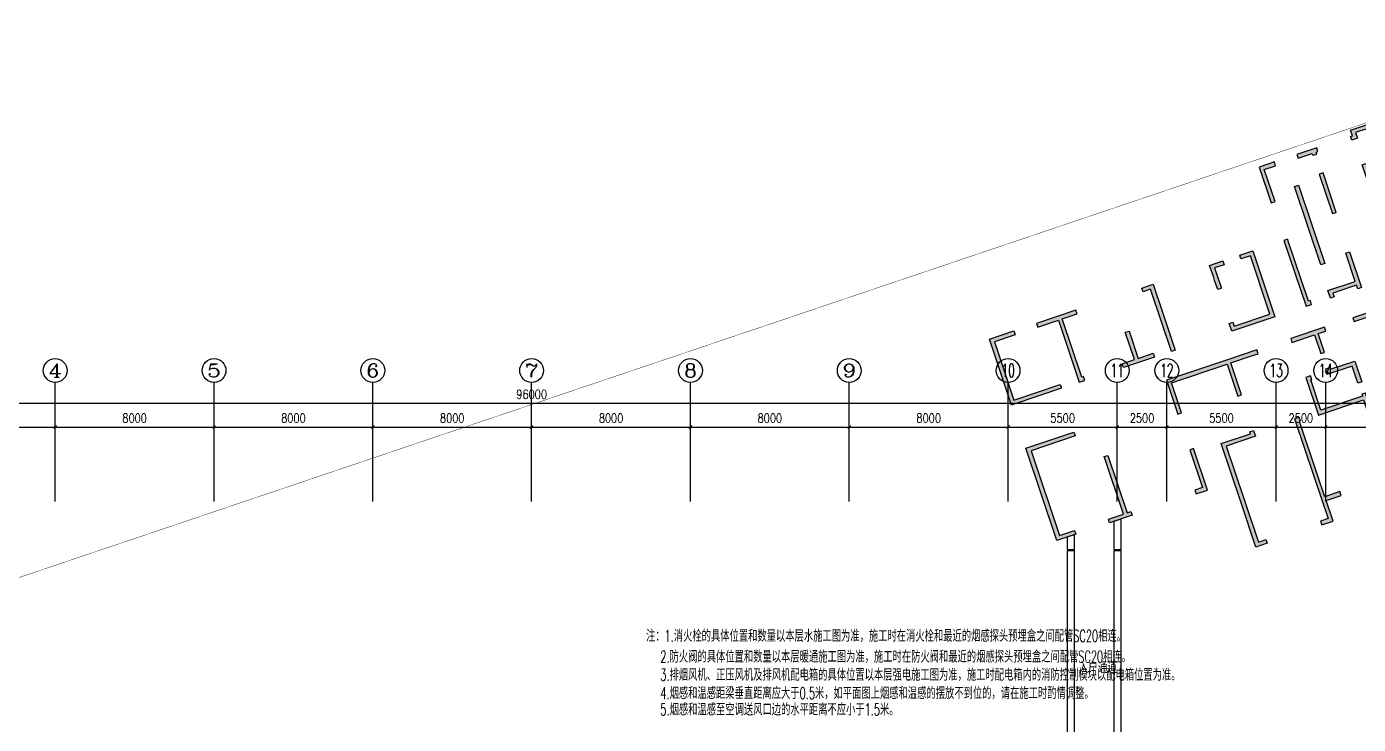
# Model space of a CAD drawing. Extents: x -1348811 to 123514, y -640545 to 749356.
# Drawn here: x -571993 to -504907, y -379673 to -344515 of the extents above; entities that cross this region are included whole.
import ezdxf
from ezdxf.enums import TextEntityAlignment as Align

# ---------------------------------------------------------------- set-up
doc = ezdxf.new("R2010")
doc.units = 0
doc.header["$LTSCALE"] = 10
doc.header["$MEASUREMENT"] = 0
doc.linetypes.add('DASHDOT', pattern=[25.4, 12.7, -6.35, 0, -6.35])
doc.layers.get('0').update_dxf_attribs({"linetype": 'CONTINUOUS'})
doc.layers.get('Defpoints').update_dxf_attribs({"linetype": 'CONTINUOUS'})
for name, color, linetype in [('AXIS', 3, 'CONTINUOUS'), ('AXIS_TEXT', 7, 'CONTINUOUS'), ('jlq', 1, 'CONTINUOUS'), ('Q', 1, 'CONTINUOUS'), ('Q-200填充', 9, 'CONTINUOUS'), ('RD-Text', 4, 'CONTINUOUS'), ('TEXT', 7, 'CONTINUOUS'), ('控制线', 5, 'CONTINUOUS')]:
    doc.layers.add(name, color=color, linetype=linetype)
doc.styles.add('_TCH_AXIS', font='COMPLEX', dxfattribs={"bigfont": 'GBCBIG'})
doc.styles.add('COMPLEX', font='COMPLEX')
doc.styles.add('DIM_FONT', font='SIMPLEX', dxfattribs={"width": 0.8, "bigfont": 'HZTXT'})
doc.styles.add('FS1', font='txt4.shx', dxfattribs={"width": 0.8, "bigfont": 'fstxt.shx'})
doc.styles.add('FS2', font='tjromans.shx', dxfattribs={"width": 0.8, "bigfont": 'tjhztxt.shx'})
doc.dimstyles.new('DIMN150', dxfattribs={"dimscale": 1.5, "dimtxt": 300, "dimasz": 100, "dimexe": 250, "dimexo": 300, "dimgap": 150, "dimtad": 1, "dimdec": 0, "dimzin": 0, "dimdsep": 46, "dimtxsty": 'DIM_FONT', "dimblk": 'ARCHTICK', "dimcen": 0.09, "dimclrt": 7, "dimazin": 2, "dimtfac": 1, "dimtdec": 0, "dimtix": 1, "dimtmove": 2, "dimatfit": 3, "dimfxl": 0, "dimtolj": 1, "dimtzin": 0, "dimarcsym": 0})

# ---------------------------------------------------------------- blocks, each defined once
blk = doc.blocks.new('JG001')
at = {"layer": 'Q-200填充'}
h = blk.add_hatch(color=256, dxfattribs=at)
h.paths.add_polyline_path([(23000, -3300), (22900, -3300), (22900, -3500), (23000, -3500), (25400, -3500), (25400, -3085), (25100, -3085), (25100, -3200), (23300, -3200), (23300, -2450), (23300, -2350), (23300, -200), (23300, -200), (23300, 0), (23000, 0), (23000, 0), (20600, 0), (20600, -200), (23000, -200), (23000, -2350), (20800, -2350), (20800, -1775), (20600, -1775), (20600, -3300), (20600, -3300), (20600, -3500), (20700, -3500), (20800, -3500), (20900, -3500), (20900, -3300), (20800, -3300), (20800, -2550), (23000, -2550)])
h.paths.add_polyline_path([(25950, -4800), (29300, -4800), (29300, -6600), (29000, -6600), (29000, -5100), (26050, -5100), (26050, -6700), (25850, -6700), (25850, -5100), (24800, -5100), (24400, -5100), (24400, -4800)])
h.paths.add_polyline_path([(34450, -5750), (34450, -6050), (36700, -6050), (36700, -10400), (36000, -10400), (36000, -10700), (37000, -10700), (37000, -5750)])
h.paths.add_polyline_path([(35700, 0), (35700, -300), (36700, -300), (36700, -1650), (36700, -3200), (34350, -3200), (34350, -3500), (36700, -3500), (37000, -3500), (37000, -1650), (37000, 0)])
h.paths.add_polyline_path([(34500, 0), (34500, -300), (33450, -300), (33450, -3500), (33150, -3500), (33100, -3500), (33100, -3200), (33150, -3200), (33150, -3200), (33150, -300), (32400, -300), (32400, 0)])
h.paths.add_polyline_path([(33450, -7450), (33150, -7450), (33150, -10400), (33000, -10400), (33000, -10700), (34200, -10700), (34200, -10400), (33450, -10400)])
h.paths.add_polyline_path([(30500, -1850), (30200, -1850), (30200, -3200), (29400, -3200), (29400, -3500), (31050, -3500), (31050, -3200), (30500, -3200)])
h.paths.add_polyline_path([(29200, 0), (28300, 0), (28300, -600), (28300, -800), (28300, -3500), (28600, -3500), (28600, -300), (29200, -300)])
h.paths.add_polyline_path([(25400, -700), (25400, 0), (24500, 0), (24500, -300), (25100, -300), (25100, -1285), (25400, -1285), (25400, -800)], flags=17)
h.paths.add_polyline_path([(29300, -10400), (29900, -10400), (29900, -10700), (29000, -10700), (29000, -8500), (29300, -8500)])
h.paths.add_polyline_path([(17650, 3900), (17650, 3700), (18400, 3700), (18400, 3600), (18600, 3600), (18600, 3700), (18700, 3700), (18700, 3900), (18600, 3900)])
h.paths.add_polyline_path([(20800, 4000), (20800, 3700), (20600, 3700), (20500, 3700), (20500, 3900), (20600, 3900), (20600, 4000), (20600, 4000), (20600, 4200), (23200, 4200), (23200, 2250), (23200, 2150), (23200, 1100), (23000, 1100), (23000, 2150), (20800, 2150), (20800, 1625), (20600, 1625), (20600, 2350), (21750, 2350), (21950, 2350), (21950, 2350), (23000, 2350), (23000, 4000), (21950, 4000)])
h.paths.add_polyline_path([(21200, -5000), (20800, -5000), (20800, -4800), (22600, -4800), (22600, -5000), (21400, -5000), (21400, -6000), (21200, -6000)])
h.paths.add_polyline_path([(11050, -4800), (7800, -4800), (7800, -6600), (8000, -6600), (8000, -5000), (10950, -5000), (10950, -6700), (11150, -6700), (11150, -5000), (12200, -5000), (12600, -5000), (12600, -4800)])
h.paths.add_polyline_path([(9600, -11800), (9600, -14000), (10000, -14000), (10000, -14200), (9400, -14200), (9400, -11800), (9400, -8700), (10950, -8700), (10950, -8600), (11150, -8600), (11150, -8900), (9600, -8900)])
h.paths.add_polyline_path([(13300, -14000), (12900, -14000), (12900, -14200), (13500, -14200), (13500, -13100), (14300, -13100), (14300, -12900), (13500, -12900), (13500, -11800), (13500, -8900), (13550, -8900), (13550, -8700), (13300, -8700), (13300, -11800)])
h.paths.add_polyline_path([(16900, -12900), (16100, -12900), (16100, -13100), (17100, -13100), (17100, -9900), (17100, -8600), (16900, -8600), (16900, -8700), (14700, -8700), (14700, -7100), (14750, -7100), (14750, -6900), (14500, -6900), (14500, -8900), (16900, -8900), (16900, -9900)])
h.paths.add_polyline_path([(27400, -11800), (27400, -14000), (27000, -14000), (27000, -14200), (27600, -14200), (27600, -11800), (27600, -8700), (26050, -8700), (26050, -8600), (25850, -8600), (25850, -8900), (27400, -8900)])
h.paths.add_polyline_path([(2550, -5800), (2550, -6000), (200, -6000), (200, -10500), (1000, -10500), (1000, -10700), (0, -10700), (0, -5800)])
h.paths.add_polyline_path([(17150, -3300), (17150, -3500), (16950, -3500), (16950, -3100), (18400, -3100), (18400, -1600), (18600, -1600), (18600, -3500), (18400, -3500), (18400, -3300)])
h.paths.add_polyline_path([(17025, 2400), (17225, 2400), (17225, -1760), (17025, -1760)])
h.paths.add_polyline_path([(2500, 0), (2500, -200), (3600, -200), (3600, -3500), (3900, -3500), (3900, -3300), (3800, -3300), (3800, -200), (4600, -200), (4600, 0)])
h.paths.add_polyline_path([(3600, -7450), (3800, -7450), (3800, -10500), (4000, -10500), (4000, -10700), (2800, -10700), (2800, -10500), (3600, -10500)])
h.paths.add_polyline_path([(6600, -1850), (6800, -1850), (6800, -3300), (7600, -3300), (7600, -3500), (5950, -3500), (5950, -3300), (6600, -3300)])
h.paths.add_polyline_path([(8100, 0), (8700, 0), (8700, -600), (8700, -800), (8700, -3500), (8500, -3500), (8500, -200), (8100, -200)])
h.paths.add_polyline_path([(11700, -600), (11700, -600), (11700, 0), (12400, 0), (12400, -200), (11900, -200), (11900, -1285), (11700, -1285), (11700, -800)], flags=17)
h.paths.add_polyline_path([(13300, 0), (14000, 0), (14000, -3500), (11700, -3500), (11700, -3085), (11900, -3085), (11900, -3300), (13800, -3300), (13800, -200), (13300, -200)])
h.paths.add_polyline_path([(7800, -10500), (7400, -10500), (7400, -10700), (8000, -10700), (8000, -8500), (7800, -8500)])
h.paths.add_polyline_path([(15800, -5000), (16200, -5000), (16200, -4800), (14400, -4800), (14400, -5000), (15600, -5000), (15600, -6000), (15800, -6000)])
h.paths.add_polyline_path([(15600, -6800), (15800, -6800), (15800, -6900), (17100, -6900), (17100, -8000), (16900, -8000), (16900, -7100), (15550, -7100), (15550, -6900), (15600, -6900)])
h.paths.add_polyline_path([(23700, -14000), (24100, -14000), (24100, -14200), (23500, -14200), (23500, -13100), (22700, -13100), (22700, -12900), (23500, -12900), (23500, -11800), (23500, -8900), (23450, -8900), (23450, -8700), (23700, -8700), (23700, -11800)])
h.paths.add_polyline_path([(20100, -12900), (20900, -12900), (20900, -13100), (19900, -13100), (19900, -9900), (19900, -8600), (20100, -8600), (20100, -8700), (22300, -8700), (22300, -7100), (22250, -7100), (22250, -6900), (22500, -6900), (22500, -8900), (20100, -8900), (20100, -9900)])
h.paths.add_polyline_path([(21400, -6800), (21200, -6800), (21200, -6900), (19900, -6900), (19900, -8000), (20100, -8000), (20100, -7100), (21450, -7100), (21450, -6900), (21400, -6900)])
h.paths.add_polyline_path([(18400, -7100), (18600, -7100), (18600, -5000), (19300, -5000), (19300, -4800), (17700, -4800), (17700, -5000), (18400, -5000)])
h.paths.add_polyline_path([(16450, 3900), (15650, 3900), (15650, 2000), (15850, 2000), (15850, 3700), (16450, 3700)])
h.paths.add_polyline_path([(15950, -3300), (15850, -3300), (15850, -102), (15850, 0), (15650, 0), (15650, -3500), (15950, -3500)])
h.paths.add_polyline_path([(18600, 500), (18600, 2600), (18400, 2600), (18400, 500)])
h.paths.add_polyline_path([(1300, 0), (1300, -200), (200, -200), (200, -1650), (200, -3300), (2650, -3300), (2650, -3500), (200, -3500), (0, -3500), (0, -1650), (0, 0)])
at = {"layer": 'Q'}
for points in [[(20800, 4000), (20800, 3700), (20600, 3700), (20500, 3700), (20500, 3900), (20600, 3900), (20600, 4000), (20600, 4000), (20600, 4200), (23200, 4200), (23200, 2250), (23200, 2150), (23200, 1100), (23000, 1100), (23000, 2150), (20800, 2150), (20800, 1625), (20600, 1625), (20600, 2350), (21750, 2350), (21750, 2350), (21950, 2350), (21950, 2350), (23000, 2350), (23000, 4000), (21950, 4000), (21950, 4000), (20800, 4000)], [(16450, 3900), (15650, 3900), (15650, 2000), (15850, 2000), (15850, 3700), (16450, 3700), (16450, 3900)], [(15850, 3700), (15850, 3700)], [(15850, 3700), (15850, 3700)], [(18600, 500), (18600, 500), (18600, 2600), (18400, 2600), (18400, 500), (18600, 500), (18600, 500)], [(1300, 0), (1300, -200), (200, -200), (200, -1650), (200, -3300), (2650, -3300), (2650, -3500), (200, -3500), (200, -3500), (0, -3500), (0, -1650), (0, 0), (1300, 0)], [(15950, -3300), (15850, -3300), (15850, -102), (15850, 0), (15650, 0), (15650, -3500), (15950, -3500), (15950, -3300)], [(23000, -3300), (22900, -3300), (22900, -3500), (23000, -3500), (25400, -3500), (25400, -3085), (25100, -3085), (25100, -3200), (23300, -3200), (23300, -2450), (23300, -2350), (23300, -200), (23300, -200), (23300, -200), (23300, 0), (23000, 0), (23000, 0), (20600, 0), (20600, -200), (23000, -200), (23000, -2350), (20800, -2350), (20800, -1775), (20600, -1775), (20600, -3300), (20600, -3300), (20600, -3500), (20700, -3500), (20800, -3500), (20900, -3500), (20900, -3300), (20800, -3300), (20800, -2550), (23000, -2550), (23000, -3300)], [(35700, 0), (35700, -300), (36700, -300), (36700, -1650), (36700, -3200), (34350, -3200), (34350, -3500), (36700, -3500), (36700, -3500), (37000, -3500), (37000, -1650), (37000, 0), (35700, 0)], [(2500, 0), (2500, -200), (3600, -200), (3600, -3500), (3900, -3500), (3900, -3300), (3800, -3300), (3800, -200), (4600, -200), (4600, 0), (2500, 0)], [(8100, 0), (8700, 0), (8700, -600), (8700, -600), (8700, -800), (8700, -800), (8700, -3500), (8500, -3500), (8500, -200), (8100, -200), (8100, 0)], [(13300, 0), (14000, 0), (14000, -3500), (11700, -3500), (11700, -3085), (11900, -3085), (11900, -3300), (13800, -3300), (13800, -200), (13300, -200), (13300, 0)], [(11700, -600), (11700, -600), (11700, 0), (12400, 0), (12400, -200), (11900, -200), (11900, -1285), (11700, -1285), (11700, -800), (11700, -800), (11700, -600)], [(25400, -700), (25400, -700), (25400, 0), (24500, 0), (24500, -300), (25100, -300), (25100, -1285), (25400, -1285), (25400, -800), (25400, -800), (25400, -700)], [(29200, 0), (28300, 0), (28300, -600), (28300, -600), (28300, -800), (28300, -800), (28300, -3500), (28600, -3500), (28600, -300), (29200, -300), (29200, 0)], [(6600, -1850), (6800, -1850), (6800, -3300), (7600, -3300), (7600, -3500), (5950, -3500), (5950, -3300), (6600, -3300), (6600, -1850)], [(17150, -3300), (17150, -3500), (16950, -3500), (16950, -3100), (18400, -3100), (18400, -1600), (18600, -1600), (18600, -3500), (18400, -3500), (18400, -3300), (17150, -3300)], [(30500, -1850), (30200, -1850), (30200, -3200), (29400, -3200), (29400, -3500), (31050, -3500), (31050, -3200), (30500, -3200), (30500, -1850)], [(11050, -4800), (7800, -4800), (7800, -6600), (8000, -6600), (8000, -5000), (10950, -5000), (10950, -6700), (11150, -6700), (11150, -5000), (12200, -5000), (12600, -5000), (12600, -4800), (11050, -4800), (11050, -4800)], [(15800, -5000), (16200, -5000), (16200, -4800), (14400, -4800), (14400, -5000), (15600, -5000), (15600, -6000), (15800, -6000), (15800, -5000)], [(18400, -7100), (18600, -7100), (18600, -5000), (19300, -5000), (19300, -4800), (17700, -4800), (17700, -5000), (18400, -5000), (18400, -7100)], [(21200, -5000), (20800, -5000), (20800, -4800), (22600, -4800), (22600, -5000), (21400, -5000), (21400, -6000), (21200, -6000), (21200, -5000)], [(25950, -4800), (29300, -4800), (29300, -6600), (29000, -6600), (29000, -5100), (26050, -5100), (26050, -6700), (25850, -6700), (25850, -5100), (24800, -5100), (24400, -5100), (24400, -4800), (25950, -4800), (25950, -4800)], [(2550, -5800), (2550, -6000), (200, -6000), (200, -10500), (1000, -10500), (1000, -10700), (0, -10700), (0, -5800), (2550, -5800)], [(34450, -5750), (34450, -6050), (36700, -6050), (36700, -10400), (36000, -10400), (36000, -10700), (37000, -10700), (37000, -5750), (34450, -5750)], [(16900, -12900), (16100, -12900), (16100, -13100), (17100, -13100), (17100, -9900), (17100, -8600), (16900, -8600), (16900, -8700), (14700, -8700), (14700, -7100), (14750, -7100), (14750, -6900), (14500, -6900), (14500, -8900), (16900, -8900), (16900, -9900), (16900, -12900)], [(15600, -6800), (15800, -6800), (15800, -6900), (17100, -6900), (17100, -8000), (16900, -8000), (16900, -7100), (15550, -7100), (15550, -6900), (15600, -6900), (15600, -6800)], [(21400, -6800), (21200, -6800), (21200, -6900), (19900, -6900), (19900, -8000), (20100, -8000), (20100, -7100), (21450, -7100), (21450, -6900), (21400, -6900), (21400, -6800)], [(20100, -12900), (20900, -12900), (20900, -13100), (19900, -13100), (19900, -9900), (19900, -8600), (20100, -8600), (20100, -8700), (22300, -8700), (22300, -7100), (22250, -7100), (22250, -6900), (22500, -6900), (22500, -8900), (20100, -8900), (20100, -9900), (20100, -12900)], [(3600, -7450), (3800, -7450), (3800, -10500), (4000, -10500), (4000, -10700), (2800, -10700), (2800, -10500), (3600, -10500), (3600, -7450)], [(33450, -7450), (33150, -7450), (33150, -10400), (33000, -10400), (33000, -10700), (34200, -10700), (34200, -10400), (33450, -10400), (33450, -7450)], [(7800, -10500), (7400, -10500), (7400, -10700), (8000, -10700), (8000, -8500), (7800, -8500), (7800, -10500)], [(29300, -10400), (29900, -10400), (29900, -10700), (29000, -10700), (29000, -8500), (29300, -8500), (29300, -10400)]]:
    blk.add_lwpolyline(points, dxfattribs=at)
for points in [[(17650, 3900), (17650, 3700), (18400, 3700), (18400, 3600), (18600, 3600), (18600, 3700), (18700, 3700), (18700, 3900), (18600, 3900)], [(17025, 2400), (17225, 2400), (17225, -1760), (17025, -1760)], [(34500, 0), (34500, -300), (33450, -300), (33450, -3500), (33150, -3500), (33100, -3500), (33100, -3200), (33150, -3200), (33150, -3200), (33150, -300), (32400, -300), (32400, 0)], [(9600, -11800), (9600, -14000), (10000, -14000), (10000, -14200), (9400, -14200), (9400, -11800), (9400, -8700), (10950, -8700), (10950, -8600), (11150, -8600), (11150, -8900), (9600, -8900)], [(13300, -14000), (12900, -14000), (12900, -14200), (13500, -14200), (13500, -13100), (14300, -13100), (14300, -12900), (13500, -12900), (13500, -11800), (13500, -8900), (13550, -8900), (13550, -8700), (13300, -8700), (13300, -11800)], [(23700, -14000), (24100, -14000), (24100, -14200), (23500, -14200), (23500, -13100), (22700, -13100), (22700, -12900), (23500, -12900), (23500, -11800), (23500, -8900), (23450, -8900), (23450, -8700), (23700, -8700), (23700, -11800)], [(27400, -11800), (27400, -14000), (27000, -14000), (27000, -14200), (27600, -14200), (27600, -11800), (27600, -8700), (26050, -8700), (26050, -8600), (25850, -8600), (25850, -8900), (27400, -8900)]]:
    blk.add_lwpolyline(points, close=True, dxfattribs=at)
blk = doc.blocks.new('_ArchTick')
at = {"color": 0, "linetype": 'ByBlock', "const_width": 0.4}
blk.add_lwpolyline([(-0.5, -0.5), (0.5, 0.5)], dxfattribs=at)
blk = doc.blocks.new('*D1780')
at = {"layer": 'AXIS', "color": 0, "lineweight": -2}
for p, q in [((-594553, -367991), (-594553, -363116)), ((-594553, -363491), (-498553, -363491)), ((-498553, -367991), (-498553, -363116))]:
    blk.add_line(p, q, dxfattribs=at)
at = {"layer": 'Defpoints', "color": 0}
for p in [(-498553, -363491), (-594553, -368441), (-498553, -368441)]:
    blk.add_point(p, dxfattribs=at)
at = {"layer": 'AXIS', "color": 0, "lineweight": -2, "xscale": 150, "yscale": 150, "zscale": 150, "rotation": 180}
blk.add_blockref('_ArchTick', (-594553, -363491), dxfattribs=at)
at = {"layer": 'AXIS', "color": 0, "lineweight": -2, "xscale": 150, "yscale": 150, "zscale": 150}
blk.add_blockref('_ArchTick', (-498553, -363491), dxfattribs=at)
at = {"layer": 'AXIS', "color": 7, "insert": (-546553, -363041), "char_height": 450, "attachment_point": 5, "style": 'DIM_FONT'}
blk.add_mtext('\\A1;96000', dxfattribs=at)
blk = doc.blocks.new('*D1783')
at = {"layer": 'AXIS', "color": 0, "lineweight": -2}
for p, q in [((-578553, -367991), (-578553, -364316)), ((-578553, -364691), (-570553, -364691)), ((-570553, -367991), (-570553, -364316))]:
    blk.add_line(p, q, dxfattribs=at)
at = {"layer": 'Defpoints', "color": 0}
for p in [(-570553, -364691), (-578553, -368441), (-570553, -368441)]:
    blk.add_point(p, dxfattribs=at)
at = {"layer": 'AXIS', "color": 0, "lineweight": -2, "xscale": 150, "yscale": 150, "zscale": 150, "rotation": 180}
blk.add_blockref('_ArchTick', (-578553, -364691), dxfattribs=at)
at = {"layer": 'AXIS', "color": 0, "lineweight": -2, "xscale": 150, "yscale": 150, "zscale": 150}
blk.add_blockref('_ArchTick', (-570553, -364691), dxfattribs=at)
at = {"layer": 'AXIS', "color": 7, "insert": (-574553, -364241), "char_height": 450, "attachment_point": 5, "style": 'DIM_FONT'}
blk.add_mtext('\\A1;8000', dxfattribs=at)
blk = doc.blocks.new('*D1784')
at = {"layer": 'AXIS', "color": 0, "lineweight": -2}
for p, q in [((-570553, -367991), (-570553, -364316)), ((-570553, -364691), (-562553, -364691)), ((-562553, -367991), (-562553, -364316))]:
    blk.add_line(p, q, dxfattribs=at)
at = {"layer": 'Defpoints', "color": 0}
for p in [(-562553, -364691), (-570553, -368441), (-562553, -368441)]:
    blk.add_point(p, dxfattribs=at)
at = {"layer": 'AXIS', "color": 0, "lineweight": -2, "xscale": 150, "yscale": 150, "zscale": 150, "rotation": 180}
blk.add_blockref('_ArchTick', (-570553, -364691), dxfattribs=at)
at = {"layer": 'AXIS', "color": 0, "lineweight": -2, "xscale": 150, "yscale": 150, "zscale": 150}
blk.add_blockref('_ArchTick', (-562553, -364691), dxfattribs=at)
at = {"layer": 'AXIS', "color": 7, "insert": (-566553, -364241), "char_height": 450, "attachment_point": 5, "style": 'DIM_FONT'}
blk.add_mtext('\\A1;8000', dxfattribs=at)
blk = doc.blocks.new('*D1785')
at = {"layer": 'AXIS', "color": 0, "lineweight": -2}
for p, q in [((-562553, -367991), (-562553, -364316)), ((-562553, -364691), (-554553, -364691)), ((-554553, -367991), (-554553, -364316))]:
    blk.add_line(p, q, dxfattribs=at)
at = {"layer": 'Defpoints', "color": 0}
for p in [(-554553, -364691), (-562553, -368441), (-554553, -368441)]:
    blk.add_point(p, dxfattribs=at)
at = {"layer": 'AXIS', "color": 0, "lineweight": -2, "xscale": 150, "yscale": 150, "zscale": 150, "rotation": 180}
blk.add_blockref('_ArchTick', (-562553, -364691), dxfattribs=at)
at = {"layer": 'AXIS', "color": 0, "lineweight": -2, "xscale": 150, "yscale": 150, "zscale": 150}
blk.add_blockref('_ArchTick', (-554553, -364691), dxfattribs=at)
at = {"layer": 'AXIS', "color": 7, "insert": (-558553, -364241), "char_height": 450, "attachment_point": 5, "style": 'DIM_FONT'}
blk.add_mtext('\\A1;8000', dxfattribs=at)
blk = doc.blocks.new('*D1786')
at = {"layer": 'AXIS', "color": 0, "lineweight": -2}
for p, q in [((-554553, -367991), (-554553, -364316)), ((-554553, -364691), (-546553, -364691)), ((-546553, -367991), (-546553, -364316))]:
    blk.add_line(p, q, dxfattribs=at)
at = {"layer": 'Defpoints', "color": 0}
for p in [(-546553, -364691), (-554553, -368441), (-546553, -368441)]:
    blk.add_point(p, dxfattribs=at)
at = {"layer": 'AXIS', "color": 0, "lineweight": -2, "xscale": 150, "yscale": 150, "zscale": 150, "rotation": 180}
blk.add_blockref('_ArchTick', (-554553, -364691), dxfattribs=at)
at = {"layer": 'AXIS', "color": 0, "lineweight": -2, "xscale": 150, "yscale": 150, "zscale": 150}
blk.add_blockref('_ArchTick', (-546553, -364691), dxfattribs=at)
at = {"layer": 'AXIS', "color": 7, "insert": (-550553, -364241), "char_height": 450, "attachment_point": 5, "style": 'DIM_FONT'}
blk.add_mtext('\\A1;8000', dxfattribs=at)
blk = doc.blocks.new('*D1787')
at = {"layer": 'AXIS', "color": 0, "lineweight": -2}
for p, q in [((-546553, -367991), (-546553, -364316)), ((-546553, -364691), (-538553, -364691)), ((-538553, -367991), (-538553, -364316))]:
    blk.add_line(p, q, dxfattribs=at)
at = {"layer": 'Defpoints', "color": 0}
for p in [(-538553, -364691), (-546553, -368441), (-538553, -368441)]:
    blk.add_point(p, dxfattribs=at)
at = {"layer": 'AXIS', "color": 0, "lineweight": -2, "xscale": 150, "yscale": 150, "zscale": 150, "rotation": 180}
blk.add_blockref('_ArchTick', (-546553, -364691), dxfattribs=at)
at = {"layer": 'AXIS', "color": 0, "lineweight": -2, "xscale": 150, "yscale": 150, "zscale": 150}
blk.add_blockref('_ArchTick', (-538553, -364691), dxfattribs=at)
at = {"layer": 'AXIS', "color": 7, "insert": (-542553, -364241), "char_height": 450, "attachment_point": 5, "style": 'DIM_FONT'}
blk.add_mtext('\\A1;8000', dxfattribs=at)
blk = doc.blocks.new('*D1788')
at = {"layer": 'AXIS', "color": 0, "lineweight": -2}
for p, q in [((-538553, -367991), (-538553, -364316)), ((-538553, -364691), (-530553, -364691)), ((-530553, -367991), (-530553, -364316))]:
    blk.add_line(p, q, dxfattribs=at)
at = {"layer": 'Defpoints', "color": 0}
for p in [(-530553, -364691), (-538553, -368441), (-530553, -368441)]:
    blk.add_point(p, dxfattribs=at)
at = {"layer": 'AXIS', "color": 0, "lineweight": -2, "xscale": 150, "yscale": 150, "zscale": 150, "rotation": 180}
blk.add_blockref('_ArchTick', (-538553, -364691), dxfattribs=at)
at = {"layer": 'AXIS', "color": 0, "lineweight": -2, "xscale": 150, "yscale": 150, "zscale": 150}
blk.add_blockref('_ArchTick', (-530553, -364691), dxfattribs=at)
at = {"layer": 'AXIS', "color": 7, "insert": (-534553, -364241), "char_height": 450, "attachment_point": 5, "style": 'DIM_FONT'}
blk.add_mtext('\\A1;8000', dxfattribs=at)
blk = doc.blocks.new('*D1789')
at = {"layer": 'AXIS', "color": 0, "lineweight": -2}
for p, q in [((-530553, -367991), (-530553, -364316)), ((-530553, -364691), (-522553, -364691)), ((-522553, -367991), (-522553, -364316))]:
    blk.add_line(p, q, dxfattribs=at)
at = {"layer": 'Defpoints', "color": 0}
for p in [(-522553, -364691), (-530553, -368441), (-522553, -368441)]:
    blk.add_point(p, dxfattribs=at)
at = {"layer": 'AXIS', "color": 0, "lineweight": -2, "xscale": 150, "yscale": 150, "zscale": 150, "rotation": 180}
blk.add_blockref('_ArchTick', (-530553, -364691), dxfattribs=at)
at = {"layer": 'AXIS', "color": 0, "lineweight": -2, "xscale": 150, "yscale": 150, "zscale": 150}
blk.add_blockref('_ArchTick', (-522553, -364691), dxfattribs=at)
at = {"layer": 'AXIS', "color": 7, "insert": (-526553, -364241), "char_height": 450, "attachment_point": 5, "style": 'DIM_FONT'}
blk.add_mtext('\\A1;8000', dxfattribs=at)
blk = doc.blocks.new('*D1790')
at = {"layer": 'AXIS', "color": 0, "lineweight": -2}
for p, q in [((-522553, -367991), (-522553, -364316)), ((-522553, -364691), (-517053, -364691)), ((-517053, -367991), (-517053, -364316))]:
    blk.add_line(p, q, dxfattribs=at)
at = {"layer": 'Defpoints', "color": 0}
for p in [(-517053, -364691), (-522553, -368441), (-517053, -368441)]:
    blk.add_point(p, dxfattribs=at)
at = {"layer": 'AXIS', "color": 0, "lineweight": -2, "xscale": 150, "yscale": 150, "zscale": 150, "rotation": 180}
blk.add_blockref('_ArchTick', (-522553, -364691), dxfattribs=at)
at = {"layer": 'AXIS', "color": 0, "lineweight": -2, "xscale": 150, "yscale": 150, "zscale": 150}
blk.add_blockref('_ArchTick', (-517053, -364691), dxfattribs=at)
at = {"layer": 'AXIS', "color": 7, "insert": (-519803, -364241), "char_height": 450, "attachment_point": 5, "style": 'DIM_FONT'}
blk.add_mtext('\\A1;5500', dxfattribs=at)
blk = doc.blocks.new('*D1791')
at = {"layer": 'AXIS', "color": 0, "lineweight": -2}
for p, q in [((-517053, -367991), (-517053, -364316)), ((-517053, -364691), (-514553, -364691)), ((-514553, -367991), (-514553, -364316))]:
    blk.add_line(p, q, dxfattribs=at)
at = {"layer": 'Defpoints', "color": 0}
for p in [(-514553, -364691), (-517053, -368441), (-514553, -368441)]:
    blk.add_point(p, dxfattribs=at)
at = {"layer": 'AXIS', "color": 0, "lineweight": -2, "xscale": 150, "yscale": 150, "zscale": 150, "rotation": 180}
blk.add_blockref('_ArchTick', (-517053, -364691), dxfattribs=at)
at = {"layer": 'AXIS', "color": 0, "lineweight": -2, "xscale": 150, "yscale": 150, "zscale": 150}
blk.add_blockref('_ArchTick', (-514553, -364691), dxfattribs=at)
at = {"layer": 'AXIS', "color": 7, "insert": (-515803, -364241), "char_height": 450, "attachment_point": 5, "style": 'DIM_FONT'}
blk.add_mtext('\\A1;2500', dxfattribs=at)
blk = doc.blocks.new('*D1792')
at = {"layer": 'AXIS', "color": 0, "lineweight": -2}
for p, q in [((-514553, -367991), (-514553, -364316)), ((-514553, -364691), (-509053, -364691)), ((-509053, -367991), (-509053, -364316))]:
    blk.add_line(p, q, dxfattribs=at)
at = {"layer": 'Defpoints', "color": 0}
for p in [(-509053, -364691), (-514553, -368441), (-509053, -368441)]:
    blk.add_point(p, dxfattribs=at)
at = {"layer": 'AXIS', "color": 0, "lineweight": -2, "xscale": 150, "yscale": 150, "zscale": 150, "rotation": 180}
blk.add_blockref('_ArchTick', (-514553, -364691), dxfattribs=at)
at = {"layer": 'AXIS', "color": 0, "lineweight": -2, "xscale": 150, "yscale": 150, "zscale": 150}
blk.add_blockref('_ArchTick', (-509053, -364691), dxfattribs=at)
at = {"layer": 'AXIS', "color": 7, "insert": (-511803, -364241), "char_height": 450, "attachment_point": 5, "style": 'DIM_FONT'}
blk.add_mtext('\\A1;5500', dxfattribs=at)
blk = doc.blocks.new('*D1793')
at = {"layer": 'AXIS', "color": 0, "lineweight": -2}
for p, q in [((-509053, -367991), (-509053, -364316)), ((-509053, -364691), (-506553, -364691)), ((-506553, -367991), (-506553, -364316))]:
    blk.add_line(p, q, dxfattribs=at)
at = {"layer": 'Defpoints', "color": 0}
for p in [(-506553, -364691), (-509053, -368441), (-506553, -368441)]:
    blk.add_point(p, dxfattribs=at)
at = {"layer": 'AXIS', "color": 0, "lineweight": -2, "xscale": 150, "yscale": 150, "zscale": 150, "rotation": 180}
blk.add_blockref('_ArchTick', (-509053, -364691), dxfattribs=at)
at = {"layer": 'AXIS', "color": 0, "lineweight": -2, "xscale": 150, "yscale": 150, "zscale": 150}
blk.add_blockref('_ArchTick', (-506553, -364691), dxfattribs=at)
at = {"layer": 'AXIS', "color": 7, "insert": (-507803, -364241), "char_height": 450, "attachment_point": 5, "style": 'DIM_FONT'}
blk.add_mtext('\\A1;2500', dxfattribs=at)
blk = doc.blocks.new('*D1794')
at = {"layer": 'AXIS', "color": 0, "lineweight": -2}
for p, q in [((-506553, -367991), (-506553, -364316)), ((-506553, -364691), (-498553, -364691)), ((-498553, -367991), (-498553, -364316))]:
    blk.add_line(p, q, dxfattribs=at)
at = {"layer": 'Defpoints', "color": 0}
for p in [(-498553, -364691), (-506553, -368441), (-498553, -368441)]:
    blk.add_point(p, dxfattribs=at)
at = {"layer": 'AXIS', "color": 0, "lineweight": -2, "xscale": 150, "yscale": 150, "zscale": 150, "rotation": 180}
blk.add_blockref('_ArchTick', (-506553, -364691), dxfattribs=at)
at = {"layer": 'AXIS', "color": 0, "lineweight": -2, "xscale": 150, "yscale": 150, "zscale": 150}
blk.add_blockref('_ArchTick', (-498553, -364691), dxfattribs=at)
at = {"layer": 'AXIS', "color": 7, "insert": (-502553, -364241), "char_height": 450, "attachment_point": 5, "style": 'DIM_FONT'}
blk.add_mtext('\\A1;8000', dxfattribs=at)
blk = doc.blocks.new('_AXISO')
blk.add_circle((0, 0), 0.5)
at = {"layer": 'AXIS_TEXT', "style": 'COMPLEX', "width": 1.041667}
blk.add_attdef('A', text='', height=0.56, dxfattribs=at).set_placement((-0.25, -0.28), (0.25, -0.28), align=Align.FIT)

msp = doc.modelspace()

# ---------------------------------------------------------------- linework, layer by layer
at = {"layer": 'AXIS'}
for p, q in [((-570553.4, -368441.5), (-570553.4, -362441.5)), ((-562553.4, -368441.5), (-562553.4, -362441.5)), ((-554553.4, -368441.5), (-554553.4, -362441.5)), ((-546553.4, -368441.5), (-546553.4, -362441.5)), ((-538553.4, -368441.5), (-538553.4, -362441.5)), ((-530553.4, -368441.5), (-530553.4, -362441.5)), ((-522553.4, -368441.5), (-522553.4, -362441.5)), ((-517053.4, -368441.5), (-517053.4, -362441.5)), ((-514553.4, -368441.5), (-514553.4, -362441.5)), ((-509053.4, -368441.5), (-509053.4, -362441.5)), ((-506553.4, -368441.5), (-506553.4, -362441.5))]:
    msp.add_line(p, q, dxfattribs=at)
at = {"layer": 'jlq'}
for p, q in [((-517203.4, -369439.2), (-516853.4, -369321.8)), ((-517203.4, -370866.4), (-517203.4, -369439.2)), ((-516853.4, -370866.4), (-516853.4, -369321.8)), ((-519553.4, -370227.5), (-519203.4, -370110.1)), ((-519553.4, -370866.4), (-519553.4, -370227.5)), ((-519203.4, -370866.4), (-519203.4, -370110.1)), ((-519553.4, -370866.4), (-519203.4, -370866.4)), ((-519553.4, -370916.4), (-519203.4, -370916.4)), ((-519553.4, -381266.4), (-519553.4, -370916.4)), ((-519203.4, -381266.4), (-519203.4, -370916.4)), ((-517203.4, -370866.4), (-516853.4, -370866.4)), ((-517203.4, -370916.4), (-516853.4, -370916.4)), ((-517203.4, -381266.4), (-517203.4, -370916.4)), ((-516853.4, -370866.4), (-516853.4, -370806.9)), ((-516853.4, -381266.4), (-516853.4, -370916.4))]:
    msp.add_line(p, q, dxfattribs=at)
at = {"layer": '控制线', "color": 1, "linetype": 'DASHDOT', "ltscale": 0.1, "const_width": 20}
msp.add_lwpolyline([(-596991.3, -380582.5), (-490599.4, -344668.6), (-484524.5, -349145.6), (-485171.7, -604977.2), (-494347, -614119.1), (-597251.8, -614004.3)], close=True, dxfattribs=at)

# ---------------------------------------------------------------- block references
at = {"layer": 'AXIS'}
ref = msp.add_blockref('_AXISO', (-570553.4, -361841.5), dxfattribs=dict(at, xscale=1200, yscale=1200, zscale=1200))
ref.add_attrib('A', '4', dxfattribs={"layer": 'AXIS_TEXT', "height": 678.8, "style": '_TCH_AXIS', "width": 1.3125}).set_placement((-570892.8, -362180.9), (-570214, -362180.9), align=Align.FIT)
ref = msp.add_blockref('_AXISO', (-562553.4, -361841.5), dxfattribs=dict(at, xscale=1200, yscale=1200, zscale=1200))
ref.add_attrib('A', '5', dxfattribs={"layer": 'AXIS_TEXT', "height": 678.8, "style": '_TCH_AXIS', "width": 1.5}).set_placement((-562892.8, -362180.9), (-562214, -362180.9), align=Align.FIT)
ref = msp.add_blockref('_AXISO', (-554553.4, -361841.5), dxfattribs=dict(at, xscale=1200, yscale=1200, zscale=1200))
ref.add_attrib('A', '6', dxfattribs={"layer": 'AXIS_TEXT', "height": 678.8, "style": '_TCH_AXIS', "width": 1.5}).set_placement((-554892.8, -362180.9), (-554214, -362180.9), align=Align.FIT)
ref = msp.add_blockref('_AXISO', (-546553.4, -361841.5), dxfattribs=dict(at, xscale=1200, yscale=1200, zscale=1200))
ref.add_attrib('A', '7', dxfattribs={"layer": 'AXIS_TEXT', "height": 678.8, "style": '_TCH_AXIS', "width": 1.5}).set_placement((-546892.8, -362180.9), (-546214, -362180.9), align=Align.FIT)
ref = msp.add_blockref('_AXISO', (-538553.4, -361841.5), dxfattribs=dict(at, xscale=1200, yscale=1200, zscale=1200))
ref.add_attrib('A', '8', dxfattribs={"layer": 'AXIS_TEXT', "height": 678.8, "style": '_TCH_AXIS', "width": 1.5}).set_placement((-538892.8, -362180.9), (-538214, -362180.9), align=Align.FIT)
ref = msp.add_blockref('_AXISO', (-530553.4, -361841.5), dxfattribs=dict(at, xscale=1200, yscale=1200, zscale=1200))
ref.add_attrib('A', '9', dxfattribs={"layer": 'AXIS_TEXT', "height": 678.8, "style": '_TCH_AXIS', "width": 1.5}).set_placement((-530892.8, -362180.9), (-530214, -362180.9), align=Align.FIT)
ref = msp.add_blockref('_AXISO', (-522553.4, -361841.5), dxfattribs=dict(at, xscale=1200, yscale=1200, zscale=1200))
ref.add_attrib('A', '10', dxfattribs={"layer": 'AXIS_TEXT', "height": 678.82, "style": '_TCH_AXIS', "width": 0.724138}).set_placement((-522892.8, -362180.9), (-522214, -362180.9), align=Align.FIT)
ref = msp.add_blockref('_AXISO', (-517053.4, -361841.5), dxfattribs=dict(at, xscale=1200, yscale=1200, zscale=1200))
ref.add_attrib('A', '11', dxfattribs={"layer": 'AXIS_TEXT', "height": 678.82, "style": '_TCH_AXIS', "width": 0.875}).set_placement((-517392.8, -362180.9), (-516714, -362180.9), align=Align.FIT)
ref = msp.add_blockref('_AXISO', (-514553.4, -361841.5), dxfattribs=dict(at, xscale=1200, yscale=1200, zscale=1200))
ref.add_attrib('A', '12', dxfattribs={"layer": 'AXIS_TEXT', "height": 678.82, "style": '_TCH_AXIS', "width": 0.724138}).set_placement((-514892.8, -362180.9), (-514214, -362180.9), align=Align.FIT)
ref = msp.add_blockref('_AXISO', (-509053.4, -361841.5), dxfattribs=dict(at, xscale=1200, yscale=1200, zscale=1200))
ref.add_attrib('A', '13', dxfattribs={"layer": 'AXIS_TEXT', "height": 678.82, "style": '_TCH_AXIS', "width": 0.724138}).set_placement((-509392.8, -362180.9), (-508714, -362180.9), align=Align.FIT)
ref = msp.add_blockref('_AXISO', (-506553.4, -361841.5), dxfattribs=dict(at, xscale=1200, yscale=1200, zscale=1200))
ref.add_attrib('A', '14', dxfattribs={"layer": 'AXIS_TEXT', "height": 678.82, "style": '_TCH_AXIS', "width": 0.677419}).set_placement((-506892.8, -362180.9), (-506214, -362180.9), align=Align.FIT)
at = {"layer": 'Q-200填充', "rotation": 18.54301735496438}
msp.add_blockref('JG001', (-523494.8, -360263.6), dxfattribs=at)

# ---------------------------------------------------------------- texts
at = {"layer": 'RD-Text', "style": 'FS1', "width": 0.6}
for s, p in [('注：1.消火栓的具体位置和数量以本层水施工图为准，施工时在消火栓和最近的烟感探头预埋盒之间配管SC20相连。', (-540790.9, -375511.9)), ('2.防火阀的具体位置和数量以本层暖通施工图为准，施工时在防火阀和最近的烟感探头预埋盒之间配管SC20相连。', (-540068.8, -376561.2)), ('3.排烟风机、正压风机及排风机配电箱的具体位置以本层强电施工图为准，施工时配电箱内的消防控制模块以配电箱位置为准。', (-540068.8, -377475.4)), ('4.烟感和温感距梁垂直距离应大于0.5米，如平面图上烟感和温感的摆放不到位的，请在施工时酌情调整。', (-540068.8, -378396.9)), ('5.烟感和温感至空调送风口边的水平距离不应小于1.5米。', (-540068.8, -379223.6))]:
    msp.add_text(s, height=600, dxfattribs=at).set_placement(p)
at = {"layer": 'TEXT', "style": 'FS2', "width": 0.7}
msp.add_text('入户通道', height=600, rotation=0.161118, dxfattribs=at).set_placement((-518999.3, -377113.5))

# ---------------------------------------------------------------- dimensions: what is measured, and where the dimension line sits
at = {"layer": 'AXIS'}
for p1, p2, distance, picture, middle in [((-594553.4, -368441.5), (-498553.4, -368441.5), 4950, '*D1780', (-546553.4, -363041.5)), ((-578553.4, -368441.5), (-570553.4, -368441.5), 3750, '*D1783', (-574553.4, -364241.5)), ((-570553.4, -368441.5), (-562553.4, -368441.5), 3750, '*D1784', (-566553.4, -364241.5)), ((-562553.4, -368441.5), (-554553.4, -368441.5), 3750, '*D1785', (-558553.4, -364241.5)), ((-554553.4, -368441.5), (-546553.4, -368441.5), 3750, '*D1786', (-550553.4, -364241.5)), ((-546553.4, -368441.5), (-538553.4, -368441.5), 3750, '*D1787', (-542553.4, -364241.5)), ((-538553.4, -368441.5), (-530553.4, -368441.5), 3750, '*D1788', (-534553.4, -364241.5)), ((-530553.4, -368441.5), (-522553.4, -368441.5), 3750, '*D1789', (-526553.4, -364241.5)), ((-522553.4, -368441.5), (-517053.4, -368441.5), 3750, '*D1790', (-519803.4, -364241.5)), ((-517053.4, -368441.5), (-514553.4, -368441.5), 3750, '*D1791', (-515803.4, -364241.5)), ((-514553.4, -368441.5), (-509053.4, -368441.5), 3750, '*D1792', (-511803.4, -364241.5)), ((-509053.4, -368441.5), (-506553.4, -368441.5), 3750, '*D1793', (-507803.4, -364241.5)), ((-506553.4, -368441.5), (-498553.4, -368441.5), 3750, '*D1794', (-502553.4, -364241.5))]:
    dim = msp.add_aligned_dim(p1=p1, p2=p2, distance=distance, dimstyle='DIMN150', dxfattribs=at)
    dim.commit()
    dim.dimension.update_dxf_attribs({"geometry": picture, "text_midpoint": middle})

doc.saveas('drawing.dxf')
